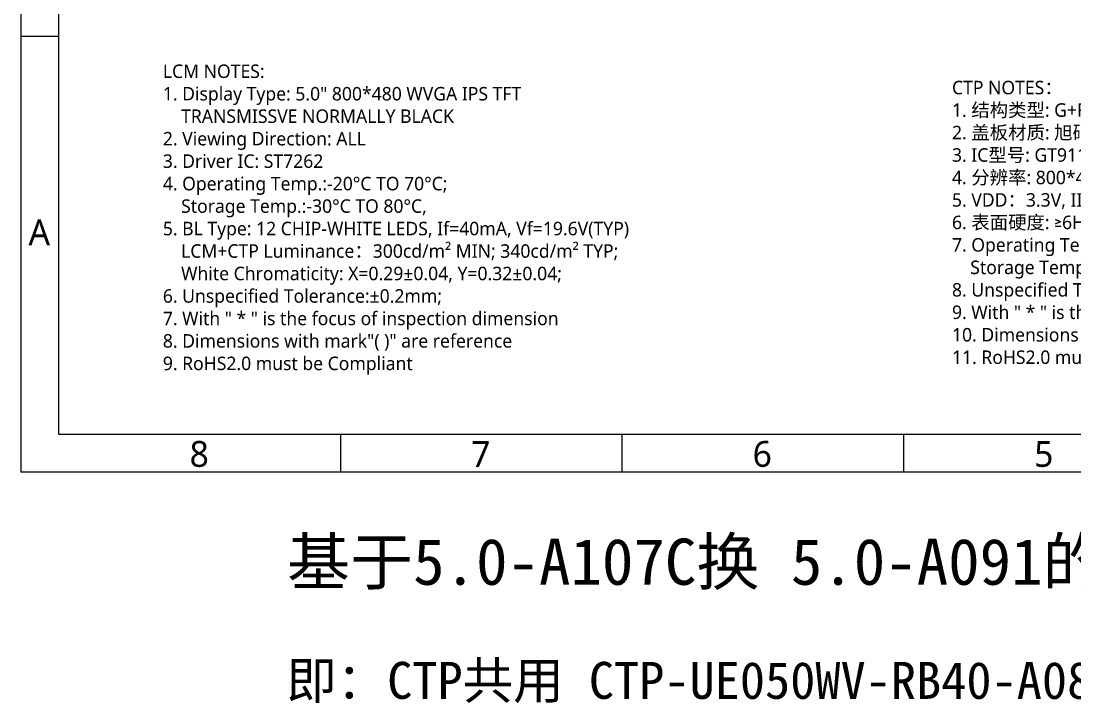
# Model space of a CAD drawing. Header units: inches. Extents: x 6852 to 7269, y -419 to -57.
# Drawn here: x 6852.1 to 7040.7, y -419.3 to -296.6 of the extents above; entities that cross this region are included whole.
import ezdxf
from ezdxf.enums import TextEntityAlignment as Align

# ---------------------------------------------------------------- set-up
doc = ezdxf.new("R2010")
doc.units = ezdxf.units.IN
doc.header["$MEASUREMENT"] = 0
doc.layers.add('BB', color=5, linetype='Continuous')
doc.layers.add('VIEWE_TK', color=7, linetype='Continuous', lineweight=18)
doc.styles.get("Standard").update_dxf_attribs({"font": ''})
doc.styles.add('VIEWE.KT', font='simkai.ttf')
doc.styles.add('WLYH', font='')
doc.styles.add('WLYH_TK', font='')
doc.styles.get('Standard').set_extended_font_data('SimSun')
doc.styles.get('WLYH').set_extended_font_data('Microsoft YaHei')
doc.styles.get('WLYH_TK').set_extended_font_data('Microsoft YaHei')

# ---------------------------------------------------------------- blocks, each defined once
blk = doc.blocks.new('VIEWE_TUKUANG')
at = {"layer": 'VIEWE_TK'}
for p, q in [((5510.17, 5339.16), (5505.17, 5339.16)), ((5547.3, 5286.66), (5547.3, 5281.66)), ((5584.42, 5286.66), (5584.42, 5281.66)), ((5621.55, 5286.66), (5621.55, 5281.66))]:
    blk.add_line(p, q, dxfattribs=at)
for points in [[(5812.17, 5281.66), (5505.17, 5281.66), (5505.17, 5501.66), (5812.17, 5501.66)], [(5510.17, 5286.66), (5510.17, 5496.66), (5807.17, 5496.66), (5807.17, 5286.66)]]:
    blk.add_lwpolyline(points, close=True, dxfattribs=at)
at = {"layer": 'VIEWE_TK', "style": 'WLYH'}
for s, p in [('A', (5506.16, 5311.62)), ('8', (5527.4, 5282.38)), ('7', (5564.53, 5282.38)), ('6', (5601.65, 5282.38)), ('5', (5638.78, 5282.38))]:
    blk.add_text(s, height=3.41, dxfattribs=at).set_placement(p)
at = {"layer": 'VIEWE_TK'}
for tag, style, p in [('MODUEL_NO.', 'WLYH_TK', (5752.37, 5299.13)), ('DRAWN', 'VIEWE.KT', (5788.07, 5299.11)), ('TITLE', 'WLYH_TK', (5752.37, 5294.13)), ('CHECKED', 'VIEWE.KT', (5788.07, 5294.11)), ('APPROVE', 'VIEWE.KT', (5788.07, 5289.11)), ('PAGE', 'VIEWE.KT', (5804.38, 5289.11))]:
    blk.add_attdef(tag, text='', height=1.83, dxfattribs=dict(at, style=style)).set_placement(p, align=Align.MIDDLE)

msp = doc.modelspace()

# ---------------------------------------------------------------- block references
at = {"layer": 'VIEWE_TK', "xscale": 1.35813431768434, "yscale": 1.35813431768434, "zscale": 1.35813431768434}
msp.add_blockref('VIEWE_TUKUANG', (-624.649, -7550.606), dxfattribs=at)

# ---------------------------------------------------------------- texts
at = {"lineweight": 13, "char_height": 2.41511, "width": 119.6826, "attachment_point": 1, "style": 'WLYH'}
for s, insert in [('\\A1;LCM NOTES:\\P1. Display Type: 5.0" 800*480 WVGA IPS TFT\\P    TRANSMISSVE NORMALLY BLACK\\P2. Viewing Direction: ALL\\P3. Driver IC: ST7262\\P4. Operating Temp.:-20°C TO 70°C;\\P    Storage Temp.:-30°C TO 80°C,\\P5. BL Type: 12 CHIP-WHITE LEDS, If=40mA, Vf=19.6V(TYP)\\P    LCM+CTP Luminance：300cd/m² MIN; 340cd/m² TYP;\\P    White Chromaticity: X=0.29±0.04, Y=0.32±0.04;\\P6. Unspecified Tolerance:±0.2mm;\\P7. With " * " is the focus of inspection dimension\\P{\\H1.0003x;8. Dimensions with mark"( )" are reference \\P9. RoHS2.0 must be Compliant}', (6877.508, -304.341)), ('\\A1;CTP NOTES：\\P1. 结构类型: G+F+F\\P2. 盖板材质: 旭硝子\\P3. IC型号: GT911\\P4. 分辨率: 800*480，触摸原点：左上角\\P5. VDD：3.3V, IIC通信电压：3.3V \\P6. 表面硬度: ≥6H; {\\A0;透光率}: ≥85%;\\P7. Operating Temp.:-20°C TO 70°C;\\P    Storage Temp.:-30°C TO 80°C,\\P8. Unspecified Tolerance:±0.2mm;\\P9. With " * " is the focus of inspection dimension\\P10. Dimensions with mark"( )" are reference \\P11. RoHS2.0 must be Compliant', (7018.852, -307.264))]:
    msp.add_mtext(s, dxfattribs=dict(at, insert=insert))
at = {"layer": 'BB', "color": 1}
msp.add_text('即：CTP共用 CTP-UE050WV-RB40-A089-1 的TP_FOG + A091的盖板 + 5.0-A089的框贴泡棉', height=6.62714, dxfattribs=at).set_placement((6899.614, -417.991))
at = {"layer": 'BB', "color": 1, "insert": (6899.743, -389.275), "char_height": 8.28392, "width": 387.10604, "attachment_point": 1}
msp.add_mtext('基于5.0-A107C换 5.0-A091的盖板 + 5.0-A089的框贴泡棉', dxfattribs=at)

doc.saveas('drawing.dxf')
